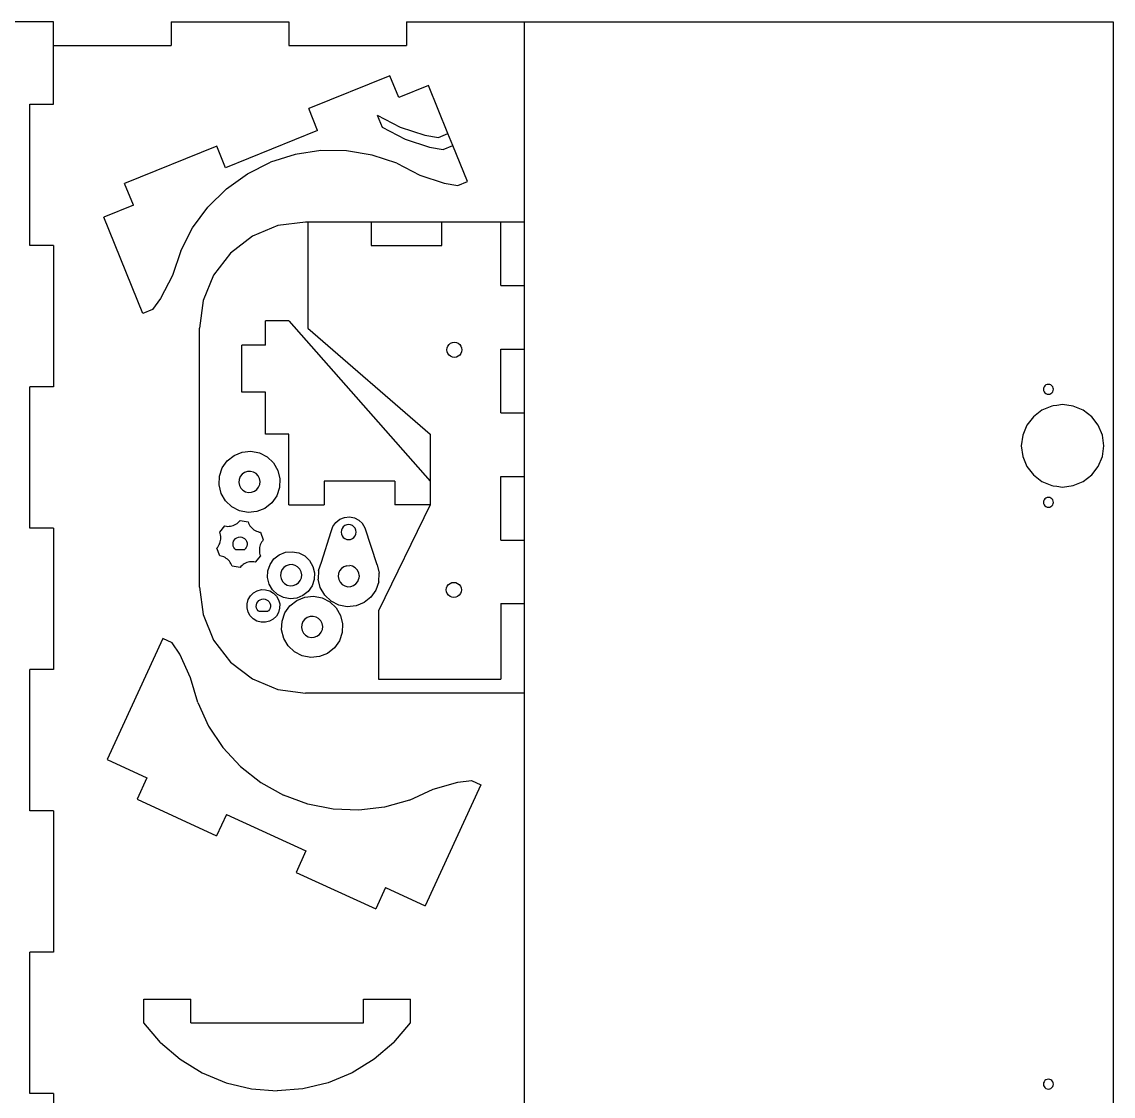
# Model space of a CAD drawing. Extents: x -1190 to 585, y -476 to 550.
# Drawn here: x 121.4 to 584.8, y 20 to 476.2 of the extents above; entities that cross this region are included whole.
import ezdxf

# ---------------------------------------------------------------- set-up
doc = ezdxf.new("R2010")
doc.units = 0
doc.layers.get('0').update_dxf_attribs({"linetype": 'CONTINUOUS'})

msp = doc.modelspace()

# ---------------------------------------------------------------- linework, layer by layer
for p, q in [((134.82, 476.15), (-115.18, 476.15)), ((134.82, 466.15), (134.82, 476.15)), ((184.82, 476.15), (184.82, 466.15)), ((184.82, 476.15), (234.82, 476.15)), ((234.82, 476.15), (234.82, 466.15)), ((284.82, 476.15), (334.82, 476.15)), ((284.82, 476.15), (284.82, 466.15)), ((334.82, 391.15), (334.82, 476.15)), ((334.82, 476.15), (584.82, 476.15)), ((584.82, 476.15), (584.82, -158.85)), ((134.82, 466.15), (184.82, 466.15)), ((134.82, 441.15), (134.82, 466.15)), ((234.82, 466.15), (284.82, 466.15)), ((277.67, 453.28), (243.23, 439.29)), ((281.44, 444.01), (277.67, 453.28)), ((294.03, 449.12), (281.44, 444.01)), ((302.31, 428.71), (294.03, 449.12)), ((124.82, 441.15), (134.82, 441.15)), ((124.82, 381.15), (124.82, 441.15)), ((246.99, 430.03), (243.23, 439.29)), ((272.31, 436.56), (274.38, 431.45)), ((272.31, 436.56), (282.06, 431.5)), ((274.38, 431.45), (284.13, 426.4)), ((282.06, 431.5), (292.48, 428.04)), ((246.99, 430.03), (207.92, 414.16)), ((284.13, 426.4), (294.55, 422.93)), ((292.48, 428.04), (298.28, 427.07)), ((298.28, 427.07), (302.31, 428.71)), ((304.39, 423.61), (302.31, 428.71)), ((204.16, 423.42), (165.08, 407.56)), ((207.92, 414.16), (204.16, 423.42)), ((294.55, 422.93), (300.36, 421.97)), ((300.36, 421.97), (304.39, 423.61)), ((310.6, 408.3), (304.39, 423.61)), ((237.49, 419.84), (227.02, 416.52)), ((248.35, 421.48), (237.49, 419.84)), ((259.33, 421.41), (248.35, 421.48)), ((270.17, 419.61), (259.33, 421.41)), ((280.59, 416.14), (270.17, 419.61)), ((217.2, 411.6), (227.02, 416.52)), ((280.59, 416.14), (290.35, 411.09)), ((208.27, 405.21), (217.2, 411.6)), ((290.35, 411.09), (300.77, 407.62)), ((306.57, 406.66), (310.6, 408.3)), ((168.84, 398.29), (165.08, 407.56)), ((200.45, 397.49), (208.27, 405.21)), ((300.77, 407.62), (306.57, 406.66)), ((168.84, 398.29), (156.25, 393.18)), ((193.93, 388.65), (200.45, 397.49)), ((172.83, 352.35), (156.25, 393.18)), ((230.17, 389.62), (219.32, 385.12)), ((241.82, 391.15), (230.17, 389.62)), ((242.82, 391.15), (241.82, 391.15)), ((242.82, 391.15), (242.82, 346.15)), ((269.82, 391.15), (242.82, 391.15)), ((269.82, 391.15), (269.82, 381.15)), ((299.82, 391.15), (269.82, 391.15)), ((299.82, 381.15), (299.82, 391.15)), ((324.82, 391.15), (299.82, 391.15)), ((334.82, 391.15), (324.82, 391.15)), ((324.82, 364.15), (324.82, 391.15)), ((334.82, 364.15), (334.82, 391.15)), ((188.87, 378.9), (193.93, 388.65)), ((219.32, 385.12), (210, 377.97)), ((134.82, 381.15), (124.82, 381.15)), ((134.82, 381.15), (134.82, 321.15)), ((269.82, 381.15), (299.82, 381.15)), ((188.87, 378.9), (185.41, 368.48)), ((210, 377.97), (202.85, 368.65)), ((185.41, 368.48), (180.35, 358.73)), ((202.85, 368.65), (198.35, 357.8)), ((324.82, 364.15), (334.82, 364.15)), ((334.82, 337.15), (334.82, 364.15)), ((180.35, 358.73), (176.86, 353.99)), ((198.35, 357.8), (196.82, 346.15)), ((176.86, 353.99), (172.83, 352.35)), ((234.82, 349.15), (224.82, 349.15)), ((224.82, 338.89), (224.82, 349.15)), ((234.82, 349.15), (294.82, 281.15)), ((196.82, 236.15), (196.82, 346.15)), ((242.82, 346.15), (294.82, 301.15)), ((224.82, 338.89), (214.82, 338.89)), ((214.82, 318.89), (214.82, 338.89)), ((302, 337.74), (302.32, 338.51)), ((302.32, 338.51), (302.83, 339.17)), ((302.83, 339.17), (303.49, 339.68)), ((303.49, 339.68), (304.27, 340)), ((304.27, 340), (305.09, 340.11)), ((305.09, 340.11), (305.92, 340)), ((305.92, 340), (306.69, 339.68)), ((306.69, 339.68), (307.36, 339.17)), ((307.36, 339.17), (307.87, 338.51)), ((307.87, 338.51), (308.18, 337.74)), ((301.89, 336.91), (302, 337.74)), ((302, 336.08), (301.89, 336.91)), ((302.32, 335.31), (302, 336.08)), ((302.83, 334.65), (302.32, 335.31)), ((303.49, 334.14), (302.83, 334.65)), ((304.27, 333.82), (303.49, 334.14)), ((305.09, 333.71), (304.27, 333.82)), ((305.92, 333.82), (305.09, 333.71)), ((306.69, 334.14), (305.92, 333.82)), ((307.36, 334.65), (306.69, 334.14)), ((307.87, 335.31), (307.36, 334.65)), ((308.18, 336.08), (307.87, 335.31)), ((308.18, 337.74), (308.29, 336.91)), ((308.29, 336.91), (308.18, 336.08)), ((324.82, 337.15), (334.82, 337.15)), ((324.82, 310.15), (324.82, 337.15)), ((334.82, 310.15), (334.82, 337.15)), ((124.82, 261.15), (124.82, 321.15)), ((134.82, 321.15), (124.82, 321.15)), ((555.29, 320.69), (555.22, 320.15)), ((555.22, 320.15), (555.29, 319.61)), ((555.5, 321.2), (555.29, 320.69)), ((555.83, 321.64), (555.5, 321.2)), ((556.27, 321.97), (555.83, 321.64)), ((556.78, 322.18), (556.27, 321.97)), ((557.32, 322.25), (556.78, 322.18)), ((557.86, 322.18), (557.32, 322.25)), ((558.37, 321.97), (557.86, 322.18)), ((558.8, 321.64), (558.37, 321.97)), ((559.14, 321.2), (558.8, 321.64)), ((559.35, 320.69), (559.14, 321.2)), ((559.42, 320.15), (559.35, 320.69)), ((559.35, 319.61), (559.42, 320.15)), ((224.82, 318.89), (214.82, 318.89)), ((224.82, 301.15), (224.82, 318.89)), ((555.29, 319.61), (555.5, 319.1)), ((555.5, 319.1), (555.83, 318.67)), ((555.83, 318.67), (556.27, 318.33)), ((556.27, 318.33), (556.78, 318.12)), ((556.78, 318.12), (557.32, 318.05)), ((557.32, 318.05), (557.86, 318.12)), ((557.86, 318.12), (558.37, 318.33)), ((558.37, 318.33), (558.8, 318.67)), ((558.8, 318.67), (559.14, 319.1)), ((559.14, 319.1), (559.35, 319.61)), ((554.57, 311.31), (550.95, 308.52)), ((557.32, 312.44), (554.57, 311.31)), ((558.79, 313.05), (557.32, 312.44)), ((559.33, 313.12), (558.79, 313.05)), ((560.84, 313.32), (559.33, 313.12)), ((563.32, 313.65), (560.84, 313.32)), ((567.85, 313.05), (563.32, 313.65)), ((572.07, 311.31), (567.85, 313.05)), ((575.69, 308.52), (572.07, 311.31)), ((324.82, 310.15), (334.82, 310.15)), ((334.82, 283.15), (334.82, 310.15)), ((550.95, 308.52), (548.16, 304.9)), ((578.47, 304.9), (575.69, 308.52)), ((548.16, 304.9), (546.42, 300.68)), ((580.22, 300.68), (578.47, 304.9)), ((234.82, 301.15), (224.82, 301.15)), ((234.82, 271.15), (234.82, 301.15)), ((294.82, 301.15), (294.82, 281.15)), ((546.42, 300.68), (545.82, 296.15)), ((580.82, 296.15), (580.22, 300.68)), ((208.65, 289.77), (211.55, 292.07)), ((211.55, 292.07), (214.98, 293.46)), ((214.98, 293.46), (218.66, 293.82)), ((218.66, 293.82), (222.3, 293.13)), ((222.3, 293.13), (225.59, 291.45)), ((545.82, 296.15), (546.42, 291.62)), ((580.22, 291.62), (580.82, 296.15)), ((206.51, 286.75), (208.65, 289.77)), ((225.59, 291.45), (228.28, 288.9)), ((228.28, 288.9), (230.14, 285.7)), ((546.42, 291.62), (548.16, 287.4)), ((548.16, 287.4), (550.95, 283.78)), ((575.69, 283.78), (578.47, 287.4)), ((578.47, 287.4), (580.22, 291.62)), ((205.15, 279.55), (205.31, 283.25)), ((205.31, 283.25), (206.51, 286.75)), ((214.19, 283.08), (213.71, 281.89)), ((214.98, 284.09), (214.19, 283.08)), ((216.03, 284.83), (214.98, 284.09)), ((217.24, 285.25), (216.03, 284.83)), ((218.52, 285.31), (217.24, 285.25)), ((219.76, 285.01), (218.52, 285.31)), ((220.87, 284.37), (219.76, 285.01)), ((221.75, 283.44), (220.87, 284.37)), ((222.34, 282.3), (221.75, 283.44)), ((230.14, 285.7), (231.02, 282.11)), ((324.82, 256.15), (324.82, 283.15)), ((324.82, 283.15), (334.82, 283.15)), ((334.82, 256.15), (334.82, 283.15)), ((550.95, 283.78), (554.57, 280.99)), ((572.07, 280.99), (575.69, 283.78)), ((206.03, 275.96), (205.15, 279.55)), ((213.71, 281.89), (213.59, 280.62)), ((213.59, 280.62), (213.83, 279.36)), ((213.83, 279.36), (214.42, 278.22)), ((214.42, 278.22), (215.31, 277.3)), ((221.19, 277.58), (221.98, 278.58)), ((221.98, 278.58), (222.46, 279.77)), ((222.58, 281.05), (222.34, 282.3)), ((222.46, 279.77), (222.58, 281.05)), ((230.86, 278.42), (229.66, 274.91)), ((231.02, 282.11), (230.86, 278.42)), ((279.82, 281.15), (249.82, 281.15)), ((249.82, 281.15), (249.82, 271.15)), ((279.82, 281.15), (279.82, 271.15)), ((294.82, 281.15), (294.82, 271.15)), ((554.57, 280.99), (558.79, 279.25)), ((558.79, 279.25), (559.28, 279.18)), ((559.28, 279.18), (560.87, 278.97)), ((560.87, 278.97), (563.32, 278.65)), ((563.32, 278.65), (567.85, 279.25)), ((567.85, 279.25), (572.07, 280.99)), ((207.9, 272.76), (206.03, 275.96)), ((215.31, 277.3), (216.41, 276.65)), ((216.41, 276.65), (217.66, 276.35)), ((217.66, 276.35), (218.94, 276.41)), ((218.94, 276.41), (220.15, 276.83)), ((220.15, 276.83), (221.19, 277.58)), ((229.66, 274.91), (227.53, 271.89)), ((555.83, 273.64), (555.5, 273.2)), ((556.27, 273.97), (555.83, 273.64)), ((556.78, 274.18), (556.27, 273.97)), ((557.32, 274.25), (556.78, 274.18)), ((557.86, 274.18), (557.32, 274.25)), ((558.37, 273.97), (557.86, 274.18)), ((558.8, 273.64), (558.37, 273.97)), ((559.14, 273.2), (558.8, 273.64)), ((210.58, 270.22), (207.9, 272.76)), ((213.88, 268.53), (210.58, 270.22)), ((224.63, 269.6), (221.19, 268.21)), ((227.53, 271.89), (224.63, 269.6)), ((234.82, 271.15), (249.82, 271.15)), ((294.82, 271.15), (272.82, 226.15)), ((294.82, 271.15), (279.82, 271.15)), ((555.29, 272.69), (555.22, 272.15)), ((555.22, 272.15), (555.29, 271.61)), ((555.5, 273.2), (555.29, 272.69)), ((555.29, 271.61), (555.5, 271.1)), ((555.5, 271.1), (555.83, 270.67)), ((555.83, 270.67), (556.27, 270.33)), ((556.27, 270.33), (556.78, 270.12)), ((556.78, 270.12), (557.32, 270.05)), ((557.32, 270.05), (557.86, 270.12)), ((557.86, 270.12), (558.37, 270.33)), ((558.37, 270.33), (558.8, 270.67)), ((558.8, 270.67), (559.14, 271.1)), ((559.35, 272.69), (559.14, 273.2)), ((559.14, 271.1), (559.35, 271.61)), ((559.42, 272.15), (559.35, 272.69)), ((559.35, 271.61), (559.42, 272.15)), ((213.7, 263.99), (214.09, 264.45)), ((217.51, 267.84), (213.88, 268.53)), ((214.09, 264.45), (217.51, 263.84)), ((221.19, 268.21), (217.51, 267.84)), ((254.75, 263.61), (256.43, 264.94)), ((256.43, 264.94), (258.42, 265.75)), ((258.42, 265.75), (260.56, 265.96)), ((260.56, 265.96), (262.67, 265.56)), ((262.67, 265.56), (264.58, 264.58)), ((264.58, 264.58), (266.14, 263.11)), ((134.82, 261.15), (124.82, 261.15)), ((134.82, 261.15), (134.82, 201.15)), ((205.43, 259.45), (207.66, 262.11)), ((207.66, 262.11), (208.26, 262.01)), ((208.26, 262.01), (208.86, 261.96)), ((208.86, 261.96), (209.46, 261.97)), ((209.46, 261.97), (210.06, 262.04)), ((210.06, 262.04), (210.65, 262.16)), ((210.65, 262.16), (211.22, 262.34)), ((211.22, 262.34), (211.78, 262.57)), ((211.78, 262.57), (212.31, 262.85)), ((212.31, 262.85), (212.81, 263.19)), ((212.81, 263.19), (213.28, 263.57)), ((213.28, 263.57), (213.7, 263.99)), ((217.51, 263.84), (217.72, 263.28)), ((217.72, 263.28), (217.98, 262.74)), ((217.98, 262.74), (218.29, 262.22)), ((218.29, 262.22), (218.65, 261.74)), ((218.65, 261.74), (219.05, 261.29)), ((219.05, 261.29), (219.49, 260.88)), ((219.49, 260.88), (219.97, 260.52)), ((219.97, 260.52), (220.48, 260.2)), ((220.48, 260.2), (221.02, 259.93)), ((221.02, 259.93), (221.58, 259.72)), ((221.58, 259.72), (222.16, 259.55)), ((222.16, 259.55), (222.75, 259.45)), ((248.63, 246.74), (252.82, 259.83)), ((252.82, 259.83), (253.51, 261.86)), ((253.51, 261.86), (254.75, 263.61)), ((257.1, 260.34), (256.99, 259.51)), ((256.99, 259.51), (257.1, 258.68)), ((257.42, 261.11), (257.1, 260.34)), ((257.93, 261.78), (257.42, 261.11)), ((258.59, 262.28), (257.93, 261.78)), ((259.36, 262.6), (258.59, 262.28)), ((260.19, 262.71), (259.36, 262.6)), ((261.02, 262.61), (260.19, 262.71)), ((261.79, 262.29), (261.02, 262.61)), ((262.45, 261.78), (261.79, 262.29)), ((262.96, 261.12), (262.45, 261.78)), ((263.28, 260.35), (262.96, 261.12)), ((263.39, 259.52), (263.28, 260.35)), ((263.28, 258.69), (263.39, 259.52)), ((267.22, 261.25), (266.14, 263.11)), ((272.26, 245.69), (267.22, 261.25)), ((205.64, 258.88), (205.43, 259.45)), ((205.5, 254.75), (205.69, 255.32)), ((205.79, 258.3), (205.64, 258.88)), ((205.69, 255.32), (205.82, 255.91)), ((205.88, 257.71), (205.79, 258.3)), ((205.82, 255.91), (205.9, 256.5)), ((205.92, 257.1), (205.88, 257.71)), ((205.9, 256.5), (205.92, 257.1)), ((211.1, 254.27), (211.14, 254.97)), ((211.14, 254.97), (211.34, 255.64)), ((211.34, 255.64), (211.69, 256.24)), ((211.69, 256.24), (212.16, 256.75)), ((212.16, 256.75), (212.75, 257.13)), ((212.75, 257.13), (213.4, 257.37)), ((213.4, 257.37), (214.09, 257.45)), ((214.09, 257.45), (214.78, 257.37)), ((214.78, 257.37), (215.44, 257.13)), ((215.44, 257.13), (216.02, 256.75)), ((216.02, 256.75), (216.5, 256.24)), ((216.5, 256.24), (216.85, 255.64)), ((216.85, 255.64), (217.05, 254.97)), ((217.05, 254.97), (217.09, 254.27)), ((222.75, 259.45), (223.94, 256.18)), ((223.21, 255.23), (222.92, 254.7)), ((223.55, 255.72), (223.21, 255.23)), ((223.94, 256.18), (223.55, 255.72)), ((257.1, 258.68), (257.42, 257.91)), ((257.42, 257.91), (257.93, 257.25)), ((257.93, 257.25), (258.59, 256.74)), ((258.59, 256.74), (259.37, 256.42)), ((259.37, 256.42), (260.19, 256.31)), ((260.19, 256.31), (261.02, 256.42)), ((261.02, 256.42), (261.79, 256.74)), ((261.79, 256.74), (262.46, 257.25)), ((262.46, 257.25), (262.96, 257.92)), ((262.96, 257.92), (263.28, 258.69)), ((324.82, 256.15), (334.82, 256.15)), ((334.82, 229.15), (334.82, 256.15)), ((204.24, 252.71), (204.63, 253.17)), ((205.43, 249.45), (204.24, 252.71)), ((204.63, 253.17), (204.97, 253.67)), ((204.97, 253.67), (205.26, 254.2)), ((205.26, 254.2), (205.5, 254.75)), ((211.22, 253.59), (211.1, 254.27)), ((211.49, 252.95), (211.22, 253.59)), ((211.91, 252.39), (211.49, 252.95)), ((212.14, 252.2), (211.91, 252.39)), ((212.14, 252.2), (216.05, 252.2)), ((216.27, 252.39), (216.05, 252.2)), ((216.69, 252.95), (216.27, 252.39)), ((216.97, 253.59), (216.69, 252.95)), ((217.09, 254.27), (216.97, 253.59)), ((222.29, 252.39), (222.27, 251.79)), ((222.27, 251.79), (222.3, 251.19)), ((222.36, 252.99), (222.29, 252.39)), ((222.3, 251.19), (222.4, 250.6)), ((222.49, 253.58), (222.36, 252.99)), ((222.4, 250.6), (222.55, 250.01)), ((222.68, 254.15), (222.49, 253.58)), ((222.92, 254.7), (222.68, 254.15)), ((230.72, 249.86), (233.36, 250.93)), ((233.36, 250.93), (236.19, 251.21)), ((236.19, 251.21), (238.99, 250.68)), ((238.99, 250.68), (241.53, 249.38)), ((206.02, 249.34), (205.43, 249.45)), ((206.6, 249.18), (206.02, 249.34)), ((207.17, 248.97), (206.6, 249.18)), ((207.71, 248.7), (207.17, 248.97)), ((208.22, 248.38), (207.71, 248.7)), ((208.7, 248.02), (208.22, 248.38)), ((209.14, 247.61), (208.7, 248.02)), ((209.54, 247.16), (209.14, 247.61)), ((209.9, 246.67), (209.54, 247.16)), ((210.21, 246.16), (209.9, 246.67)), ((210.47, 245.62), (210.21, 246.16)), ((210.67, 245.05), (210.47, 245.62)), ((215.38, 245.71), (214.91, 245.33)), ((215.88, 246.04), (215.38, 245.71)), ((216.41, 246.33), (215.88, 246.04)), ((216.96, 246.56), (216.41, 246.33)), ((217.54, 246.74), (216.96, 246.56)), ((218.13, 246.86), (217.54, 246.74)), ((218.73, 246.93), (218.13, 246.86)), ((219.33, 246.94), (218.73, 246.93)), ((219.93, 246.89), (219.33, 246.94)), ((220.52, 246.79), (219.93, 246.89)), ((222.75, 249.45), (220.52, 246.79)), ((222.55, 250.01), (222.75, 249.45)), ((225.93, 243.08), (226.85, 245.77)), ((226.85, 245.77), (228.49, 248.1)), ((228.49, 248.1), (230.72, 249.86)), ((234.9, 245.64), (233.69, 245.22)), ((236.18, 245.7), (234.9, 245.64)), ((237.43, 245.4), (236.18, 245.7)), ((241.53, 249.38), (243.59, 247.43)), ((243.59, 247.43), (245.02, 244.97)), ((247.44, 243.24), (248.63, 246.74)), ((272.26, 245.69), (273.15, 242.1)), ((214.09, 244.45), (210.67, 245.05)), ((214.48, 244.91), (214.09, 244.45)), ((214.91, 245.33), (214.48, 244.91)), ((225.8, 240.23), (225.93, 243.08)), ((231.38, 242.28), (231.26, 241)), ((231.26, 241), (231.5, 239.75)), ((231.86, 243.47), (231.38, 242.28)), ((232.65, 244.48), (231.86, 243.47)), ((233.69, 245.22), (232.65, 244.48)), ((238.53, 244.76), (237.43, 245.4)), ((239.42, 243.83), (238.53, 244.76)), ((240.01, 242.69), (239.42, 243.83)), ((240.25, 241.43), (240.01, 242.69)), ((240.13, 240.16), (240.25, 241.43)), ((245.02, 244.97), (245.7, 242.2)), ((245.7, 242.2), (245.58, 239.36)), ((247.44, 243.24), (247.27, 239.54)), ((255.84, 241.88), (255.71, 240.6)), ((256.31, 243.07), (255.84, 241.88)), ((257.1, 244.07), (256.31, 243.07)), ((258.15, 244.82), (257.1, 244.07)), ((259.36, 245.24), (258.15, 244.82)), ((259.36, 245.24), (260.64, 245.3)), ((261.88, 245), (260.64, 245.3)), ((262.99, 244.36), (261.88, 245)), ((263.87, 243.43), (262.99, 244.36)), ((264.46, 242.29), (263.87, 243.43)), ((264.7, 241.03), (264.46, 242.29)), ((264.7, 241.03), (264.58, 239.76)), ((272.98, 238.4), (273.15, 242.1)), ((226.48, 237.47), (225.8, 240.23)), ((227.91, 235.01), (226.48, 237.47)), ((231.5, 239.75), (232.09, 238.61)), ((232.09, 238.61), (232.97, 237.68)), ((232.97, 237.68), (234.08, 237.04)), ((234.08, 237.04), (235.33, 236.74)), ((235.33, 236.74), (236.6, 236.8)), ((236.6, 236.8), (237.81, 237.22)), ((237.81, 237.22), (238.86, 237.96)), ((238.86, 237.96), (239.65, 238.97)), ((239.65, 238.97), (240.13, 240.16)), ((244.66, 236.67), (243.01, 234.34)), ((245.58, 239.36), (244.66, 236.67)), ((248.16, 235.95), (247.27, 239.54)), ((255.71, 240.6), (255.96, 239.35)), ((255.96, 239.35), (256.54, 238.21)), ((256.54, 238.21), (257.43, 237.28)), ((257.43, 237.28), (258.54, 236.64)), ((258.54, 236.64), (259.78, 236.34)), ((259.78, 236.34), (261.06, 236.4)), ((261.06, 236.4), (262.27, 236.82)), ((262.27, 236.82), (263.31, 237.56)), ((263.31, 237.56), (264.11, 238.57)), ((264.11, 238.57), (264.58, 239.76)), ((272.98, 238.4), (271.78, 234.9)), ((301.77, 235.82), (302.09, 236.59)), ((302.09, 236.59), (302.6, 237.26)), ((302.6, 237.26), (303.26, 237.76)), ((303.26, 237.76), (304.04, 238.08)), ((304.04, 238.08), (304.86, 238.19)), ((304.86, 238.19), (305.69, 238.08)), ((305.69, 238.08), (306.46, 237.76)), ((306.46, 237.76), (307.13, 237.26)), ((307.13, 237.26), (307.63, 236.59)), ((307.63, 236.59), (307.95, 235.82)), ((196.82, 236.15), (198.35, 224.5)), ((217.56, 230.87), (218.48, 232.44)), ((218.48, 232.44), (219.78, 233.72)), ((219.78, 233.72), (221.37, 234.62)), ((221.37, 234.62), (223.13, 235.08)), ((223.13, 235.08), (224.95, 235.06)), ((224.95, 235.06), (226.71, 234.58)), ((226.71, 234.58), (228.28, 233.66)), ((229.98, 233.05), (227.91, 235.01)), ((228.28, 233.66), (229.56, 232.36)), ((229.56, 232.36), (230.46, 230.77)), ((232.51, 231.76), (229.98, 233.05)), ((235.31, 231.23), (232.51, 231.76)), ((240.78, 232.58), (238.14, 231.51)), ((238.14, 230.51), (241.57, 231.9)), ((243.01, 234.34), (240.78, 232.58)), ((241.57, 231.9), (245.26, 232.26)), ((245.26, 232.26), (248.89, 231.57)), ((250.02, 232.75), (248.16, 235.95)), ((252.7, 230.2), (250.02, 232.75)), ((269.65, 231.88), (266.75, 229.58)), ((271.78, 234.9), (269.65, 231.88)), ((301.66, 234.99), (301.77, 235.82)), ((301.77, 234.16), (301.66, 234.99)), ((302.09, 233.39), (301.77, 234.16)), ((302.6, 232.73), (302.09, 233.39)), ((303.26, 232.22), (302.6, 232.73)), ((304.04, 231.9), (303.26, 232.22)), ((304.86, 231.79), (304.04, 231.9)), ((305.69, 231.9), (304.86, 231.79)), ((306.46, 232.22), (305.69, 231.9)), ((307.13, 232.73), (306.46, 232.22)), ((307.63, 233.39), (307.13, 232.73)), ((307.95, 234.16), (307.63, 233.39)), ((307.95, 235.82), (308.06, 234.99)), ((308.06, 234.99), (307.95, 234.16)), ((217.06, 227.3), (217.08, 229.12)), ((217.52, 225.53), (217.06, 227.3)), ((217.08, 229.12), (217.56, 230.87)), ((220.99, 227.98), (221.03, 228.67)), ((221.11, 227.29), (220.99, 227.98)), ((221.03, 228.67), (221.23, 229.34)), ((221.39, 226.65), (221.11, 227.29)), ((221.23, 229.34), (221.58, 229.94)), ((221.58, 229.94), (222.06, 230.45)), ((222.06, 230.45), (222.64, 230.83)), ((222.64, 230.83), (223.3, 231.07)), ((223.3, 231.07), (223.99, 231.15)), ((223.99, 231.15), (224.68, 231.07)), ((224.68, 231.07), (225.33, 230.83)), ((225.33, 230.83), (225.92, 230.45)), ((225.92, 230.45), (226.39, 229.94)), ((226.39, 229.94), (226.74, 229.34)), ((226.86, 227.29), (226.59, 226.65)), ((226.74, 229.34), (226.94, 228.67)), ((226.98, 227.98), (226.86, 227.29)), ((226.94, 228.67), (226.98, 227.98)), ((230.9, 227.19), (230.41, 225.43)), ((230.46, 230.77), (230.91, 229.01)), ((230.91, 229.01), (230.9, 227.19)), ((233.11, 225.19), (235.24, 228.21)), ((235.24, 228.21), (238.14, 230.51)), ((238.14, 231.51), (235.31, 231.23)), ((248.89, 231.57), (252.19, 229.89)), ((252.19, 229.89), (254.87, 227.34)), ((256, 228.52), (252.7, 230.2)), ((254.87, 227.34), (256.73, 224.15)), ((259.63, 227.83), (256, 228.52)), ((263.32, 228.2), (259.63, 227.83)), ((266.75, 229.58), (263.32, 228.2)), ((324.82, 229.15), (324.82, 197.15)), ((324.82, 229.15), (334.82, 229.15)), ((334.82, 191.15), (334.82, 229.15)), ((198.35, 224.5), (202.85, 213.65)), ((218.42, 223.95), (217.52, 225.53)), ((219.7, 222.65), (218.42, 223.95)), ((221.27, 221.73), (219.7, 222.65)), ((221.81, 226.09), (221.39, 226.65)), ((222.03, 225.9), (221.81, 226.09)), ((222.03, 225.9), (225.94, 225.9)), ((226.17, 226.09), (225.94, 225.9)), ((226.59, 226.65), (226.17, 226.09)), ((228.19, 222.58), (226.61, 221.69)), ((229.49, 223.86), (228.19, 222.58)), ((230.41, 225.43), (229.49, 223.86)), ((231.91, 221.69), (233.11, 225.19)), ((241.58, 222.53), (240.78, 221.52)), ((242.62, 223.27), (241.58, 222.53)), ((243.83, 223.69), (242.62, 223.27)), ((245.11, 223.75), (243.83, 223.69)), ((246.35, 223.45), (245.11, 223.75)), ((247.46, 222.81), (246.35, 223.45)), ((248.35, 221.88), (247.46, 222.81)), ((256.73, 224.15), (257.62, 220.55)), ((272.82, 226.15), (272.82, 197.15)), ((223.02, 221.24), (221.27, 221.73)), ((224.85, 221.23), (223.02, 221.24)), ((226.61, 221.69), (224.85, 221.23)), ((231.74, 217.99), (231.91, 221.69)), ((232.63, 214.4), (231.74, 217.99)), ((240.31, 220.33), (240.19, 219.06)), ((240.19, 219.06), (240.43, 217.8)), ((240.78, 221.52), (240.31, 220.33)), ((240.43, 217.8), (241.02, 216.66)), ((248.93, 220.74), (248.35, 221.88)), ((248.58, 217.02), (249.05, 218.21)), ((249.18, 219.49), (248.93, 220.74)), ((249.05, 218.21), (249.18, 219.49)), ((257.62, 220.55), (257.45, 216.86)), ((181.28, 214.37), (157.64, 162.98)), ((185.23, 212.55), (181.28, 214.37)), ((202.85, 213.65), (210, 204.33)), ((234.49, 211.2), (232.63, 214.4)), ((241.02, 216.66), (241.9, 215.74)), ((241.9, 215.74), (243.01, 215.09)), ((243.01, 215.09), (244.25, 214.79)), ((244.25, 214.79), (245.53, 214.85)), ((245.53, 214.85), (246.74, 215.27)), ((246.74, 215.27), (247.79, 216.02)), ((247.79, 216.02), (248.58, 217.02)), ((256.26, 213.35), (254.12, 210.33)), ((257.45, 216.86), (256.26, 213.35)), ((188.5, 207.66), (185.23, 212.55)), ((237.18, 208.66), (234.49, 211.2)), ((240.47, 206.97), (237.18, 208.66)), ((254.12, 210.33), (251.22, 208.04)), ((193.11, 197.69), (188.5, 207.66)), ((210, 204.33), (219.32, 197.18)), ((244.11, 206.29), (240.47, 206.97)), ((247.79, 206.65), (244.11, 206.29)), ((251.22, 208.04), (247.79, 206.65)), ((124.82, 141.15), (124.82, 201.15)), ((134.82, 201.15), (124.82, 201.15)), ((196.1, 187.12), (193.11, 197.69)), ((219.32, 197.18), (230.17, 192.68)), ((272.82, 197.15), (324.82, 197.15)), ((230.17, 192.68), (241.82, 191.15)), ((334.82, 191.15), (241.82, 191.15)), ((334.82, -158.85), (334.82, 191.15)), ((196.1, 187.12), (200.71, 177.15)), ((200.71, 177.15), (206.82, 168.02)), ((206.82, 168.02), (214.28, 159.96)), ((157.64, 162.98), (174.53, 155.21)), ((214.28, 159.96), (222.91, 153.17)), ((174.53, 155.21), (170.35, 146.13)), ((222.91, 153.17), (232.5, 147.81)), ((296.01, 150.36), (306.58, 153.35)), ((306.58, 153.35), (312.42, 154.05)), ((312.42, 154.05), (316.37, 152.23)), ((286.04, 145.75), (296.01, 150.36)), ((316.37, 152.23), (292.74, 100.84)), ((170.35, 146.13), (204.13, 130.59)), ((242.81, 144.02), (232.5, 147.81)), ((253.59, 141.88), (242.81, 144.02)), ((286.04, 145.75), (275.47, 142.76)), ((134.82, 141.15), (124.82, 141.15)), ((134.82, 141.15), (134.82, 81.15)), ((208.3, 139.68), (204.13, 130.59)), ((208.3, 139.68), (242.08, 124.14)), ((264.56, 141.46), (253.59, 141.88)), ((275.47, 142.76), (264.56, 141.46)), ((242.08, 124.14), (237.9, 115.06)), ((237.9, 115.06), (271.67, 99.52)), ((275.85, 108.61), (271.67, 99.52)), ((275.85, 108.61), (292.74, 100.84)), ((124.82, 21.15), (124.82, 81.15)), ((134.82, 81.15), (124.82, 81.15)), ((173.21, 51.18), (173.21, 61.18)), ((173.21, 61.18), (193.21, 61.18)), ((193.21, 51.18), (193.21, 61.18)), ((266.47, 61.18), (286.47, 61.18)), ((266.47, 51.18), (266.47, 61.18)), ((286.47, 51.18), (286.47, 61.18)), ((180.35, 42.83), (173.21, 51.18)), ((193.21, 51.18), (266.47, 51.18)), ((279.34, 42.83), (286.47, 51.18)), ((180.35, 42.83), (188.7, 35.69)), ((279.34, 42.83), (270.99, 35.69)), ((188.7, 35.69), (198.06, 29.96)), ((270.99, 35.69), (261.62, 29.96)), ((198.06, 29.96), (208.21, 25.75)), ((261.62, 29.96), (251.47, 25.75)), ((208.21, 25.75), (218.89, 23.19)), ((218.89, 23.19), (229.84, 22.33)), ((240.79, 23.19), (229.84, 22.33)), ((251.47, 25.75), (240.79, 23.19)), ((555.29, 25.69), (555.22, 25.15)), ((555.22, 25.15), (555.29, 24.61)), ((555.5, 26.2), (555.29, 25.69)), ((555.29, 24.61), (555.5, 24.1)), ((555.83, 26.64), (555.5, 26.2)), ((555.5, 24.1), (555.83, 23.67)), ((556.27, 26.97), (555.83, 26.64)), ((555.83, 23.67), (556.27, 23.33)), ((556.78, 27.18), (556.27, 26.97)), ((556.27, 23.33), (556.78, 23.12)), ((557.32, 27.25), (556.78, 27.18)), ((557.86, 27.18), (557.32, 27.25)), ((558.37, 26.97), (557.86, 27.18)), ((557.86, 23.12), (558.37, 23.33)), ((558.8, 26.64), (558.37, 26.97)), ((558.37, 23.33), (558.8, 23.67)), ((559.14, 26.2), (558.8, 26.64)), ((558.8, 23.67), (559.14, 24.1)), ((559.35, 25.69), (559.14, 26.2)), ((559.14, 24.1), (559.35, 24.61)), ((559.42, 25.15), (559.35, 25.69)), ((559.35, 24.61), (559.42, 25.15)), ((134.82, 21.15), (124.82, 21.15)), ((134.82, 21.15), (134.82, -33.85)), ((556.78, 23.12), (557.32, 23.05)), ((557.32, 23.05), (557.86, 23.12))]:
    msp.add_line(p, q)

doc.saveas('drawing.dxf')
